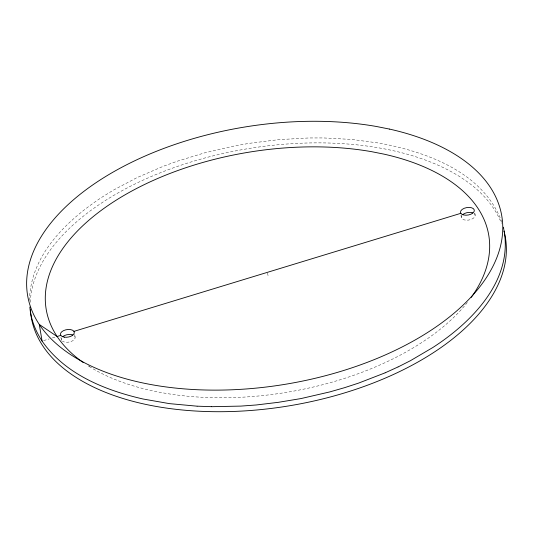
<?xml version="1.0" encoding="UTF-8"?>
<svg xmlns="http://www.w3.org/2000/svg" width="533" height="533" viewBox="0 0 533 533"><rect width="100%" height="100%" fill="white"/><g stroke="black" fill="none" stroke-linecap="round" stroke-linejoin="round"><path stroke-width="0.4" stroke-dasharray="2.67 2" d="M29.482 300.405C30.354 255.08 66.772 220.389 102.163 197.077L113.243 190.228L136.814 177.709L163.191 166.329L176.836 161.346L204.705 152.831L234.427 145.962L249.297 143.33L278.746 139.639L308.9 137.96L323.538 137.94L351.68 139.439L379.316 143.111C427.293 152.038 483.791 172.452 501.933 222.368M43.666 340.594L49.196 338.901M52.361 337.935L55.525 336.969M88.158 365.805L89.511 366.664M460.965 215.225L461.318 217.357L462.477 219.103A7.009 3.798 -9.5 0 0 472.824 218.637A7.009 3.798 -9.5 0 0 472.818 212.874M474.816 213.093L475.17 215.232M267.593 273.023L268.312 277.293M74.66 334.451L75.133 337.296M60.922 337.289L61.282 339.428M467.321 302.517A224.366 121.544 -9.5 0 1 88.125 365.791M30.301 302.284A240.396 130.225 -9.5 0 1 246.706 148.874A240.396 130.225 -9.5 0 1 501.446 223.314M74.78 336.356A7.009 3.798 -9.5 0 1 71.282 341.44A7.009 3.798 -9.5 0 1 62.434 341.167M61.635 340.367A7.009 3.798 -9.5 0 1 61.395 338.415M461.318 217.357A7.009 3.798 -9.5 0 1 462.018 215.332"/><path stroke-width="0.8" d="M398.138 366.911L410.377 360.721L432.789 347.543C471.532 322.478 513.139 280.638 504.018 230.296M397.944 366.99L385.186 372.8M384.993 372.887L358.529 383.127L344.538 387.684L329.814 391.908L300.965 398.571L278.406 402.315L256.206 404.98L240.856 406.099L211.848 406.686M73.947 331.373L460.865 213.307L461.645 214.119A7.009 3.798 -9.5 0 0 473.011 212.92A7.009 3.798 -9.5 0 0 469.353 207.404A7.009 3.798 -9.5 0 0 460.485 212.374L460.865 213.307M60.802 335.384L57.104 336.49L39.302 324.464L42.08 341.073C65.093 374.286 105.014 390.269 143.037 399.004L169.461 403.634L196.997 406.173M211.634 406.679L197.21 406.179M42.08 341.073C35.451 330.893 30.754 319.207 29.841 307.015M503.399 227.185L503.865 229.523M471.212 297.394A224.366 121.544 -9.5 0 0 383.973 154.137L371.861 151.725A224.366 121.544 -9.5 0 0 102.276 209.609A224.366 121.544 -9.5 0 0 83.441 362.66M504.011 231.155A240.396 130.225 -9.5 0 1 292.151 405.327A240.396 130.225 -9.5 0 1 30.661 312.978M30.501 311.345A240.396 130.225 -9.5 0 1 30.381 309.706M62.987 336.443A7.009 3.798 -9.5 0 1 72.781 334.937M463.024 214.379A7.009 3.798 -9.5 0 1 472.818 212.874M389.516 129.093L376.538 126.508A240.396 130.225 -9.5 0 0 26.65 285.408A240.396 130.225 -9.5 0 0 382.214 356.277A240.396 130.225 -9.5 0 0 389.516 129.093M64.306 337.176A7.009 3.798 -9.5 0 0 74.3 332.312A7.009 3.798 -9.5 0 0 63.514 330.64A7.009 3.798 -9.5 0 0 64.306 337.176"/></g></svg>
